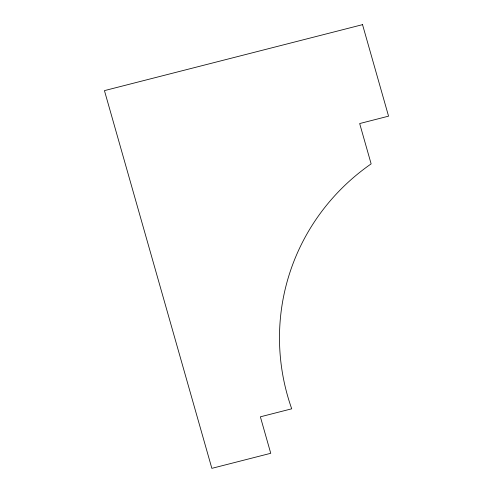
<?xml version="1.0" encoding="UTF-8"?>
<svg xmlns="http://www.w3.org/2000/svg" width="493" height="493" viewBox="0 0 493 493"><rect width="100%" height="100%" fill="white"/><g stroke="black" fill="none" stroke-linecap="round" stroke-linejoin="round"><path stroke-width="0.74" d="M362.534 24.65L104.442 90.626L211.854 468.35L270.743 453.295L260.372 416.819L291.714 408.808A223.569 216.544 13.4 0 1 371.137 163.879L359.668 123.552L388.558 116.163L362.534 24.65"/></g></svg>
